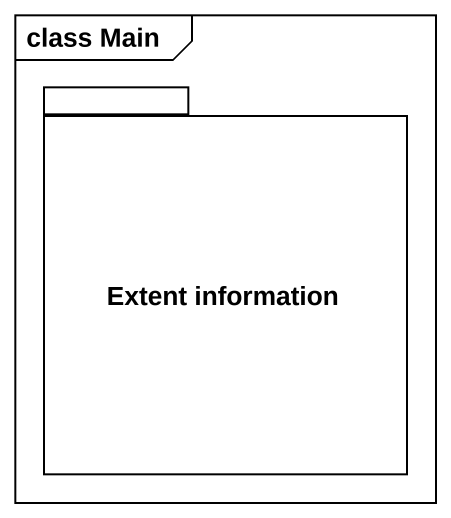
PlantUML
@startuml
mainframe class Main
package "Extent information" as Extent_information #FFFFFF {
}
@enduml
